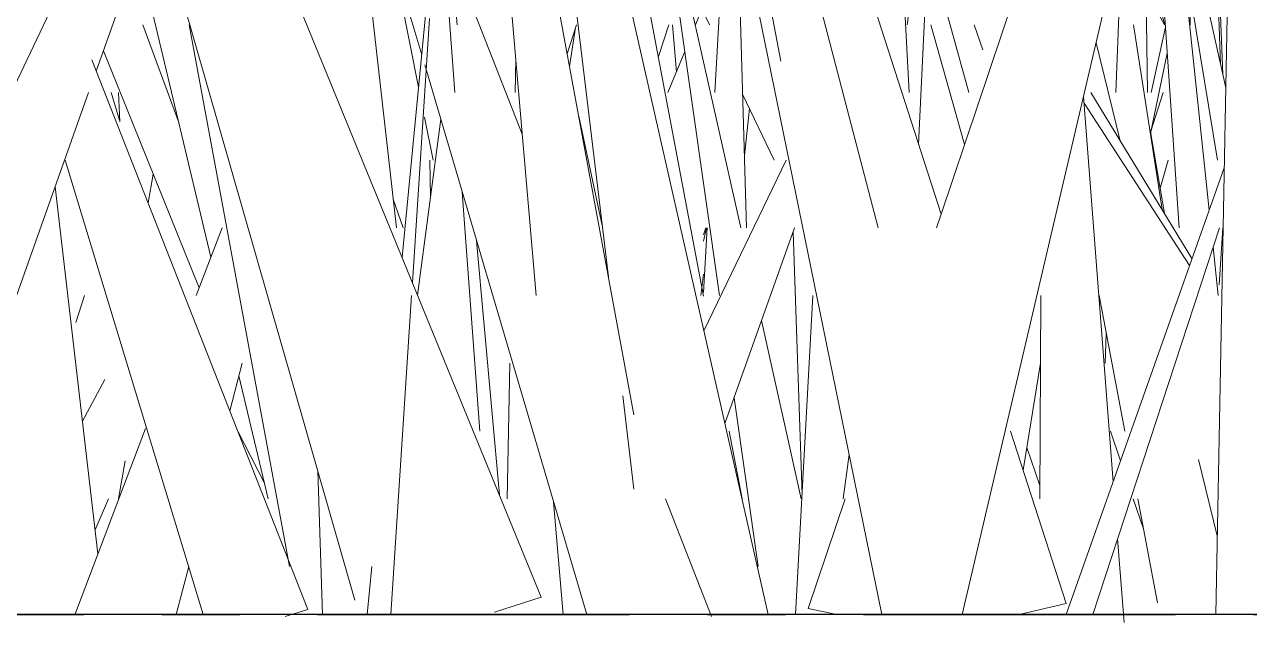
# Model space of a CAD drawing. Header units: millimetres. Extents: x -10020 to 20888, y -4665 to 12339.
# Drawn here: x 1692.94 to 1742.82, y 3047.68 to 3072.05 of the extents above; entities that cross this region are included whole.
import ezdxf

# ---------------------------------------------------------------- set-up
doc = ezdxf.new("R2010")
doc.units = ezdxf.units.MM
doc.linetypes.add('Grid Line 1_2_', pattern=[22.225, 12.7, -3.175, 3.175, -3.175])
doc.layers.add('G-IMPT', color=8, linetype='Continuous', lineweight=9)

# ---------------------------------------------------------------- blocks, each defined once
blk = doc.blocks.new('Grass Array - 25_dwg-V17-West')
at = {"layer": 'G-IMPT'}
for p, q in [((1730.261, 3064.311), (1714.528, 3113.33)), ((1727.847, 3048), (1714.528, 3113.33)), ((1731.125, 3048), (1745.636, 3110.025)), ((1723.741, 3070.558), (1717.718, 3102.077)), ((1727.847, 3048), (1716.925, 3101.573)), ((1730.261, 3064.311), (1741.966, 3099.117)), ((1704.278, 3097.296), (1708.093, 3063.757)), ((1683.219, 3049.962), (1704.815, 3095.368)), ((1741.446, 3048), (1742.285, 3092.482)), ((1713.77, 3060.998), (1711.11, 3092.117)), ((1720.238, 3092.411), (1727.706, 3063.757)), ((1727.758, 3092.13), (1728.959, 3069.275)), ((1713.362, 3091.628), (1723.217, 3048)), ((1710.565, 3072.034), (1708.853, 3091.184)), ((1701.772, 3086.797), (1695.861, 3070.145)), ((1716.717, 3061.758), (1713.855, 3085.585)), ((1712.564, 3084.248), (1717.756, 3056.135)), ((1709.43, 3083.358), (1710.467, 3069.275)), ((1739.262, 3082.782), (1741.182, 3064.486)), ((1700.207, 3082.388), (1713.985, 3048.709)), ((1709.118, 3070.805), (1706.316, 3080.311)), ((1739.957, 3063.757), (1738.836, 3080.311)), ((1738.67, 3069.275), (1738.527, 3079.639)), ((1740.411, 3072.034), (1740.262, 3079.535)), ((1721.056, 3069.275), (1721.589, 3078.698)), ((1708.317, 3062.566), (1709.78, 3077.603)), ((1719.038, 3077.486), (1722.106, 3063.757)), ((1706.394, 3048.585), (1698.489, 3076.189)), ((1721.977, 3076.159), (1722.344, 3063.757)), ((1741.851, 3069.472), (1740.478, 3075.689)), ((1697.621, 3074.793), (1700.528, 3062.558)), ((1707.935, 3074.793), (1708.991, 3069.494)), ((1710.376, 3074.793), (1713.207, 3067.579)), ((1729.346, 3067.161), (1729.714, 3074.793)), ((1729.888, 3074.793), (1731.387, 3069.275)), ((1737.593, 3074.793), (1737.376, 3069.275)), ((1738.623, 3074.793), (1739.376, 3072.034)), ((1720.596, 3060.98), (1718.043, 3074.479)), ((1720.831, 3072.034), (1719.75, 3074.3)), ((1729.186, 3074.286), (1728.882, 3072.034)), ((1721.242, 3060.998), (1719.455, 3073.569)), ((1741.643, 3070.417), (1741.516, 3073.972)), ((1741.586, 3073.803), (1741.734, 3070.003)), ((1738.613, 3073.385), (1739.362, 3072.034)), ((1720.596, 3072.829), (1720.27, 3072.034)), ((1740.478, 3072.869), (1741.515, 3066.516)), ((1697.766, 3072.034), (1699.222, 3068.052)), ((1699.649, 3072.034), (1703.738, 3049.962)), ((1709.436, 3072.291), (1708.739, 3061.534)), ((1715.417, 3072.034), (1715.038, 3070.852)), ((1718.751, 3070.739), (1719.175, 3072.034)), ((1719.486, 3070.119), (1719.332, 3072.034)), ((1729.849, 3072.034), (1731.216, 3067.152)), ((1731.957, 3071.009), (1731.614, 3072.034)), ((1739.268, 3064.503), (1738.095, 3072.034)), ((1715.133, 3070.334), (1715.382, 3071.925)), ((1739.402, 3071.942), (1738.812, 3069.275)), ((1737.556, 3067.312), (1736.577, 3071.304)), ((1695.68, 3070.607), (1704.482, 3048.204)), ((1700.057, 3061.321), (1696.155, 3070.974)), ((1700.057, 3061.321), (1696.155, 3070.974)), ((1712.949, 3070.606), (1712.922, 3069.275)), ((1719.827, 3070.952), (1719.14, 3069.275)), ((1738.786, 3067.598), (1739.475, 3070.874)), ((1715.841, 3048), (1709.238, 3070.398)), ((1695.552, 3069.275), (1688, 3048)), ((1696.816, 3068.154), (1696.466, 3069.275)), ((1696.819, 3068.082), (1696.775, 3069.275)), ((1723.464, 3066.516), (1722.183, 3069.202)), ((1736.065, 3069.114), (1737.271, 3053.408)), ((1740.478, 3062.516), (1736.361, 3069.275)), ((1738.808, 3067.705), (1739.302, 3069.275)), ((1722.457, 3068.626), (1722.256, 3066.714)), ((1736.086, 3068.834), (1740.383, 3062.221)), ((1708.949, 3061.021), (1709.889, 3068.192)), ((1709.235, 3068.269), (1709.584, 3066.516)), ((1715.508, 3068.304), (1716.465, 3063.861)), ((1738.771, 3067.75), (1739.361, 3064.35)), ((1700.219, 3048), (1694.6, 3066.516)), ((1709.472, 3065.013), (1709.448, 3066.516)), ((1720.604, 3059.565), (1723.958, 3066.516)), ((1735.362, 3048), (1741.79, 3066.206)), ((1739.506, 3066.516), (1739.184, 3065.371)), ((1697.971, 3064.775), (1698.188, 3065.945)), ((1694.189, 3065.434), (1695.933, 3050.474)), ((1710.766, 3065.215), (1711.484, 3055.48)), ((1708.366, 3063.757), (1707.96, 3064.93)), ((1730.261, 3064.311), (1730.075, 3063.757)), ((1700.984, 3063.757), (1699.934, 3060.998)), ((1720.596, 3063.479), (1720.684, 3063.757)), ((1720.708, 3063.757), (1720.596, 3063.222)), ((1720.596, 3061.131), (1720.744, 3063.757)), ((1724.295, 3063.757), (1721.459, 3055.782)), ((1724.234, 3063.584), (1724.6, 3052.877)), ((1741.596, 3063.757), (1736.439, 3048)), ((1741.591, 3061.432), (1741.737, 3063.757)), ((1712.277, 3052.885), (1711.353, 3063.226)), ((1741.341, 3062.976), (1741.549, 3060.998)), ((1720.596, 3061.87), (1720.486, 3060.998)), ((1695.033, 3059.904), (1695.38, 3060.998)), ((1708.704, 3060.998), (1707.862, 3048)), ((1724.335, 3048), (1725.041, 3060.998)), ((1734.279, 3052.721), (1734.32, 3060.998)), ((1736.699, 3060.998), (1737.745, 3055.48)), ((1722.951, 3059.977), (1724.572, 3052.721)), ((1736.99, 3059.458), (1736.943, 3058.239)), ((1701.302, 3056.299), (1701.811, 3058.239)), ((1712.705, 3058.239), (1712.596, 3052.721)), ((1734.305, 3058.239), (1733.61, 3053.879)), ((1696.218, 3057.585), (1695.302, 3055.882)), ((1701.676, 3057.724), (1702.864, 3052.721)), ((1717.756, 3053.113), (1717.299, 3056.916)), ((1722.811, 3049.962), (1721.834, 3056.837)), ((1697.874, 3055.578), (1694.985, 3047.983)), ((1702.713, 3053.356), (1701.633, 3055.48)), ((1722.158, 3052.721), (1721.636, 3055.48)), ((1733.096, 3055.48), (1735.354, 3048.446)), ((1737.573, 3054.263), (1737.165, 3055.48)), ((1733.758, 3054.806), (1734.282, 3053.263)), ((1696.776, 3052.721), (1697.036, 3054.265)), ((1726.516, 3054.526), (1726.272, 3052.721)), ((1741.507, 3051.209), (1740.744, 3054.319)), ((1705.082, 3048), (1704.885, 3053.855)), ((1695.818, 3051.458), (1696.358, 3052.721)), ((1714.881, 3048), (1714.488, 3052.589)), ((1719.039, 3052.721), (1720.921, 3047.926)), ((1726.361, 3052.721), (1724.857, 3048.251)), ((1738.499, 3051.5), (1738.09, 3052.721)), ((1738.268, 3052.721), (1739.071, 3048.484)), ((1737.449, 3051.088), (1737.711, 3047.676)), ((1699.124, 3048), (1699.639, 3049.962)), ((1706.899, 3048), (1707.09, 3049.962)), ((1712.075, 3048.103), (1713.985, 3048.709)), ((1703.554, 3047.921), (1704.482, 3048.204)), ((1726.018, 3048), (1724.857, 3048.251)), ((1733.441, 3048), (1735.354, 3048.446))]:
    blk.add_line(p, q, dxfattribs=at)
blk = doc.blocks.new('Grass Array - Grass Array-439229-West')
blk.add_blockref('Grass Array - 25_dwg-V17-West', (0, 0))

msp = doc.modelspace()

# ---------------------------------------------------------------- linework, layer by layer
msp.add_line((4710.823, 3048), (-7496.271, 3048))
at = {"linetype": 'Grid Line 1_2_'}
msp.add_line((-7496.271, 3048), (19186.713, 3048), dxfattribs=at)

# ---------------------------------------------------------------- block references
msp.add_blockref('Grass Array - Grass Array-439229-West', (0, 0))

doc.saveas('drawing.dxf')
